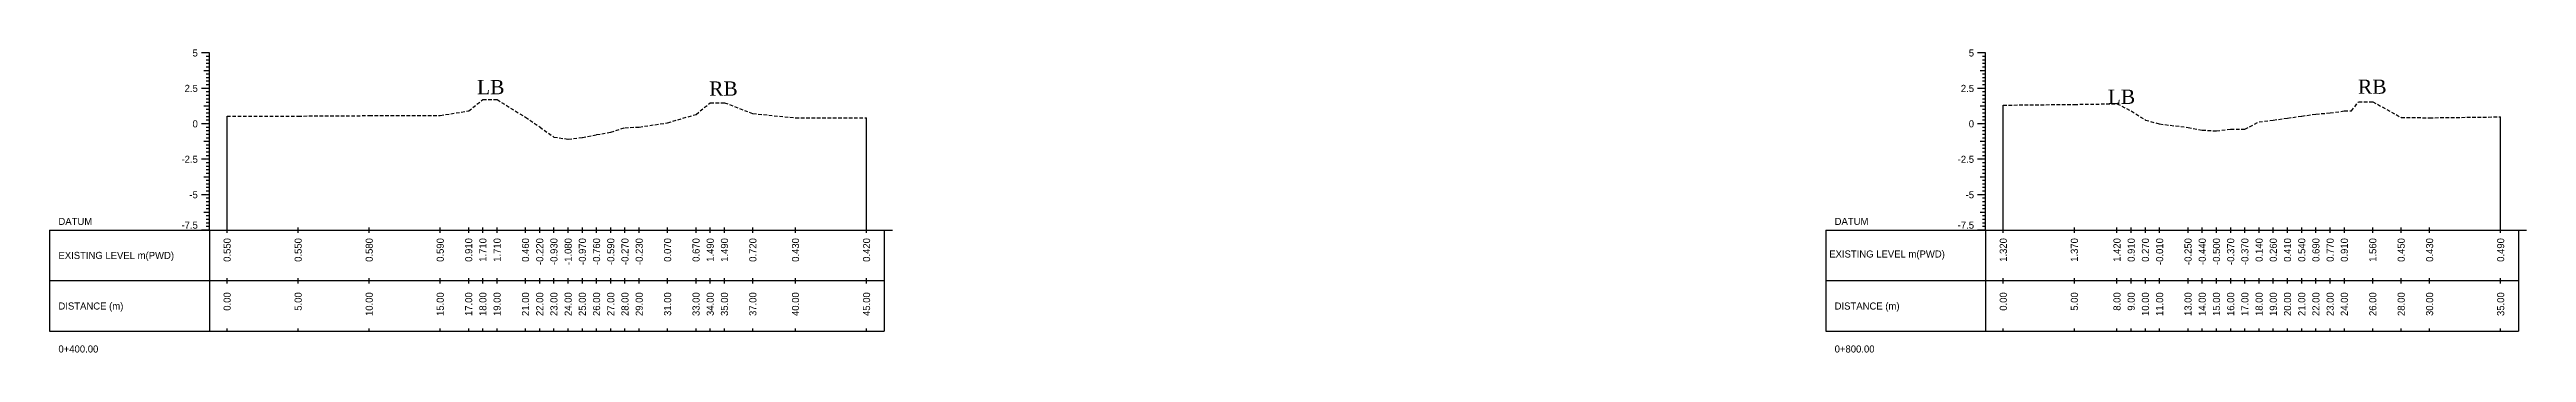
# Model space of a CAD drawing. Header units: inches. Extents: x -603 to 646, y -2572 to -1030.
# Drawn here: x 466.7 to 641, y -1088.4 to -1067.1 of the extents above; entities that cross this region are included whole.
import ezdxf
from ezdxf.enums import TextEntityAlignment as Align

# ---------------------------------------------------------------- set-up
doc = ezdxf.new("R2010")
doc.units = ezdxf.units.IN
doc.header["$MEASUREMENT"] = 0
doc.linetypes.add('HIDDEN', pattern=[0.375, 0.25, -0.125])
doc.layers.add('CS_Drawing', color=7, linetype='Continuous')
doc.layers.add('GL', color=3, linetype='HIDDEN')
doc.styles.add('romans', font='romans.shx')

msp = doc.modelspace()

# ---------------------------------------------------------------- linework, layer by layer
at = {"layer": 'CS_Drawing'}
for p, q in [((477.95, -1067.31), (477.39, -1067.31)), ((477.95, -1067.31), (477.56, -1067.31)), ((477.95, -1067.31), (477.73, -1067.31)), ((477.95, -1067.56), (477.73, -1067.56)), ((477.95, -1067.81), (477.73, -1067.81)), ((477.95, -1068.06), (477.73, -1068.06)), ((477.95, -1068.31), (477.73, -1068.31)), ((477.95, -1079.81), (477.95, -1067.31)), ((602.95, -1067.31), (602.39, -1067.31)), ((602.95, -1067.31), (602.56, -1067.31)), ((602.95, -1067.31), (602.73, -1067.31)), ((602.95, -1067.56), (602.73, -1067.56)), ((602.95, -1067.81), (602.73, -1067.81)), ((602.95, -1068.06), (602.73, -1068.06)), ((602.95, -1068.31), (602.73, -1068.31)), ((602.95, -1079.81), (602.95, -1067.31)), ((477.95, -1069.81), (477.39, -1069.81)), ((477.95, -1068.56), (477.56, -1068.56)), ((477.95, -1069.81), (477.56, -1069.81)), ((477.95, -1068.56), (477.73, -1068.56)), ((477.95, -1068.81), (477.73, -1068.81)), ((477.95, -1069.06), (477.73, -1069.06)), ((477.95, -1069.31), (477.73, -1069.31)), ((477.95, -1069.56), (477.73, -1069.56)), ((477.95, -1069.81), (477.73, -1069.81)), ((477.95, -1070.06), (477.73, -1070.06)), ((602.95, -1069.81), (602.39, -1069.81)), ((602.95, -1068.56), (602.56, -1068.56)), ((602.95, -1069.81), (602.56, -1069.81)), ((602.95, -1068.56), (602.73, -1068.56)), ((602.95, -1068.81), (602.73, -1068.81)), ((602.95, -1069.06), (602.73, -1069.06)), ((602.95, -1069.31), (602.73, -1069.31)), ((602.95, -1069.56), (602.73, -1069.56)), ((602.95, -1069.81), (602.73, -1069.81)), ((602.95, -1070.06), (602.73, -1070.06)), ((477.95, -1071.06), (477.56, -1071.06)), ((477.95, -1070.31), (477.73, -1070.31)), ((477.95, -1070.56), (477.73, -1070.56)), ((477.95, -1070.81), (477.73, -1070.81)), ((477.95, -1071.06), (477.73, -1071.06)), ((477.95, -1071.31), (477.73, -1071.31)), ((477.95, -1071.56), (477.73, -1071.56)), ((477.95, -1071.81), (477.73, -1071.81)), ((479.2, -1079.81), (479.2, -1071.76)), ((524.2, -1079.81), (524.2, -1071.89)), ((602.95, -1071.06), (602.56, -1071.06)), ((602.95, -1070.31), (602.73, -1070.31)), ((602.95, -1070.56), (602.73, -1070.56)), ((602.95, -1070.81), (602.73, -1070.81)), ((602.95, -1071.06), (602.73, -1071.06)), ((602.95, -1071.31), (602.73, -1071.31)), ((602.95, -1071.56), (602.73, -1071.56)), ((602.95, -1071.81), (602.73, -1071.81)), ((604.2, -1079.81), (604.2, -1070.99)), ((639.2, -1079.81), (639.2, -1071.82)), ((477.95, -1072.31), (477.39, -1072.31)), ((477.95, -1072.31), (477.56, -1072.31)), ((477.95, -1073.56), (477.56, -1073.56)), ((477.95, -1072.06), (477.73, -1072.06)), ((477.95, -1072.31), (477.73, -1072.31)), ((477.95, -1072.56), (477.73, -1072.56)), ((477.95, -1072.81), (477.73, -1072.81)), ((477.95, -1073.06), (477.73, -1073.06)), ((477.95, -1073.31), (477.73, -1073.31)), ((477.95, -1073.56), (477.73, -1073.56)), ((602.95, -1072.31), (602.39, -1072.31)), ((602.95, -1072.31), (602.56, -1072.31)), ((602.95, -1073.56), (602.56, -1073.56)), ((602.95, -1072.06), (602.73, -1072.06)), ((602.95, -1072.31), (602.73, -1072.31)), ((602.95, -1072.56), (602.73, -1072.56)), ((602.95, -1072.81), (602.73, -1072.81)), ((602.95, -1073.06), (602.73, -1073.06)), ((602.95, -1073.31), (602.73, -1073.31)), ((602.95, -1073.56), (602.73, -1073.56)), ((477.95, -1074.81), (477.39, -1074.81)), ((477.95, -1074.81), (477.56, -1074.81)), ((477.95, -1073.81), (477.73, -1073.81)), ((477.95, -1074.06), (477.73, -1074.06)), ((477.95, -1074.31), (477.73, -1074.31)), ((477.95, -1074.56), (477.73, -1074.56)), ((477.95, -1074.81), (477.73, -1074.81)), ((477.95, -1075.06), (477.73, -1075.06)), ((477.95, -1075.31), (477.73, -1075.31)), ((602.95, -1074.81), (602.39, -1074.81)), ((602.95, -1074.81), (602.56, -1074.81)), ((602.95, -1073.81), (602.73, -1073.81)), ((602.95, -1074.06), (602.73, -1074.06)), ((602.95, -1074.31), (602.73, -1074.31)), ((602.95, -1074.56), (602.73, -1074.56)), ((602.95, -1074.81), (602.73, -1074.81)), ((602.95, -1075.06), (602.73, -1075.06)), ((602.95, -1075.31), (602.73, -1075.31)), ((477.95, -1076.06), (477.56, -1076.06)), ((477.95, -1075.56), (477.73, -1075.56)), ((477.95, -1075.81), (477.73, -1075.81)), ((477.95, -1076.06), (477.73, -1076.06)), ((477.95, -1076.31), (477.73, -1076.31)), ((477.95, -1076.56), (477.73, -1076.56)), ((477.95, -1076.81), (477.73, -1076.81)), ((477.95, -1077.06), (477.73, -1077.06)), ((602.95, -1076.06), (602.56, -1076.06)), ((602.95, -1075.56), (602.73, -1075.56)), ((602.95, -1075.81), (602.73, -1075.81)), ((602.95, -1076.06), (602.73, -1076.06)), ((602.95, -1076.31), (602.73, -1076.31)), ((602.95, -1076.56), (602.73, -1076.56)), ((602.95, -1076.81), (602.73, -1076.81)), ((602.95, -1077.06), (602.73, -1077.06)), ((477.95, -1077.31), (477.39, -1077.31)), ((477.95, -1077.31), (477.56, -1077.31)), ((477.95, -1078.56), (477.56, -1078.56)), ((477.95, -1077.31), (477.73, -1077.31)), ((477.95, -1077.56), (477.73, -1077.56)), ((477.95, -1077.81), (477.73, -1077.81)), ((477.95, -1078.06), (477.73, -1078.06)), ((477.95, -1078.31), (477.73, -1078.31)), ((477.95, -1078.56), (477.73, -1078.56)), ((477.95, -1078.81), (477.73, -1078.81)), ((602.95, -1077.31), (602.39, -1077.31)), ((602.95, -1077.31), (602.56, -1077.31)), ((602.95, -1078.56), (602.56, -1078.56)), ((602.95, -1077.31), (602.73, -1077.31)), ((602.95, -1077.56), (602.73, -1077.56)), ((602.95, -1077.81), (602.73, -1077.81)), ((602.95, -1078.06), (602.73, -1078.06)), ((602.95, -1078.31), (602.73, -1078.31)), ((602.95, -1078.56), (602.73, -1078.56)), ((602.95, -1078.81), (602.73, -1078.81)), ((466.7, -1079.81), (477.95, -1079.81)), ((466.7, -1079.81), (466.7, -1086.94)), ((477.95, -1079.81), (477.39, -1079.81)), ((477.95, -1079.81), (477.56, -1079.81)), ((477.95, -1079.06), (477.73, -1079.06)), ((477.95, -1079.31), (477.73, -1079.31)), ((477.95, -1079.56), (477.73, -1079.56)), ((477.95, -1079.81), (477.73, -1079.81)), ((477.95, -1079.81), (525.45, -1079.81)), ((477.95, -1079.81), (477.95, -1086.94)), ((479.2, -1080), (479.2, -1079.62)), ((484.2, -1080), (484.2, -1079.62)), ((489.2, -1080), (489.2, -1079.62)), ((494.2, -1080), (494.2, -1079.62)), ((496.2, -1080), (496.2, -1079.62)), ((497.2, -1080), (497.2, -1079.62)), ((498.2, -1080), (498.2, -1079.62)), ((500.2, -1080), (500.2, -1079.62)), ((501.2, -1080), (501.2, -1079.62)), ((502.2, -1080), (502.2, -1079.62)), ((503.2, -1080), (503.2, -1079.62)), ((504.2, -1080), (504.2, -1079.62)), ((505.2, -1080), (505.2, -1079.62)), ((506.2, -1080), (506.2, -1079.62)), ((507.2, -1080), (507.2, -1079.62)), ((508.2, -1080), (508.2, -1079.62)), ((510.2, -1080), (510.2, -1079.62)), ((512.2, -1080), (512.2, -1079.62)), ((513.2, -1080), (513.2, -1079.62)), ((514.2, -1080), (514.2, -1079.62)), ((516.2, -1080), (516.2, -1079.62)), ((519.2, -1080), (519.2, -1079.62)), ((524.2, -1080), (524.2, -1079.62)), ((525.45, -1079.81), (526.02, -1079.81)), ((525.45, -1079.81), (525.85, -1079.81)), ((525.45, -1079.81), (525.68, -1079.81)), ((525.45, -1079.81), (525.45, -1086.94)), ((591.7, -1079.81), (602.95, -1079.81)), ((591.7, -1079.81), (591.7, -1086.94)), ((602.95, -1079.81), (602.39, -1079.81)), ((602.95, -1079.81), (602.56, -1079.81)), ((602.95, -1079.06), (602.73, -1079.06)), ((602.95, -1079.31), (602.73, -1079.31)), ((602.95, -1079.56), (602.73, -1079.56)), ((602.95, -1079.81), (602.73, -1079.81)), ((602.95, -1079.81), (640.45, -1079.81)), ((602.95, -1079.81), (602.95, -1086.94)), ((604.2, -1080), (604.2, -1079.62)), ((609.2, -1080), (609.2, -1079.62)), ((612.2, -1080), (612.2, -1079.62)), ((613.2, -1080), (613.2, -1079.62)), ((614.2, -1080), (614.2, -1079.62)), ((615.2, -1080), (615.2, -1079.62)), ((617.2, -1080), (617.2, -1079.62)), ((618.2, -1080), (618.2, -1079.62)), ((619.2, -1080), (619.2, -1079.62)), ((620.2, -1080), (620.2, -1079.62)), ((621.2, -1080), (621.2, -1079.62)), ((622.2, -1080), (622.2, -1079.62)), ((623.2, -1080), (623.2, -1079.62)), ((624.2, -1080), (624.2, -1079.62)), ((625.2, -1080), (625.2, -1079.62)), ((626.2, -1080), (626.2, -1079.62)), ((627.2, -1080), (627.2, -1079.62)), ((628.2, -1080), (628.2, -1079.62)), ((630.2, -1080), (630.2, -1079.62)), ((632.2, -1080), (632.2, -1079.62)), ((634.2, -1080), (634.2, -1079.62)), ((639.2, -1080), (639.2, -1079.62)), ((640.45, -1079.81), (641.02, -1079.81)), ((640.45, -1079.81), (640.85, -1079.81)), ((640.45, -1079.81), (640.68, -1079.81)), ((640.45, -1079.81), (640.45, -1086.94)), ((466.7, -1083.37), (477.95, -1083.37)), ((477.95, -1083.37), (525.45, -1083.37)), ((477.95, -1083.37), (525.45, -1083.37)), ((479.2, -1083.56), (479.2, -1083.19)), ((484.2, -1083.56), (484.2, -1083.19)), ((489.2, -1083.56), (489.2, -1083.19)), ((494.2, -1083.56), (494.2, -1083.19)), ((496.2, -1083.56), (496.2, -1083.19)), ((497.2, -1083.56), (497.2, -1083.19)), ((498.2, -1083.56), (498.2, -1083.19)), ((500.2, -1083.56), (500.2, -1083.19)), ((501.2, -1083.56), (501.2, -1083.19)), ((502.2, -1083.56), (502.2, -1083.19)), ((503.2, -1083.56), (503.2, -1083.19)), ((504.2, -1083.56), (504.2, -1083.19)), ((505.2, -1083.56), (505.2, -1083.19)), ((506.2, -1083.56), (506.2, -1083.19)), ((507.2, -1083.56), (507.2, -1083.19)), ((508.2, -1083.56), (508.2, -1083.19)), ((510.2, -1083.56), (510.2, -1083.19)), ((512.2, -1083.56), (512.2, -1083.19)), ((513.2, -1083.56), (513.2, -1083.19)), ((514.2, -1083.56), (514.2, -1083.19)), ((516.2, -1083.56), (516.2, -1083.19)), ((519.2, -1083.56), (519.2, -1083.19)), ((524.2, -1083.56), (524.2, -1083.19)), ((591.7, -1083.37), (602.95, -1083.37)), ((602.95, -1083.37), (640.45, -1083.37)), ((602.95, -1083.37), (640.45, -1083.37)), ((604.2, -1083.56), (604.2, -1083.19)), ((609.2, -1083.56), (609.2, -1083.19)), ((612.2, -1083.56), (612.2, -1083.19)), ((613.2, -1083.56), (613.2, -1083.19)), ((614.2, -1083.56), (614.2, -1083.19)), ((615.2, -1083.56), (615.2, -1083.19)), ((617.2, -1083.56), (617.2, -1083.19)), ((618.2, -1083.56), (618.2, -1083.19)), ((619.2, -1083.56), (619.2, -1083.19)), ((620.2, -1083.56), (620.2, -1083.19)), ((621.2, -1083.56), (621.2, -1083.19)), ((622.2, -1083.56), (622.2, -1083.19)), ((623.2, -1083.56), (623.2, -1083.19)), ((624.2, -1083.56), (624.2, -1083.19)), ((625.2, -1083.56), (625.2, -1083.19)), ((626.2, -1083.56), (626.2, -1083.19)), ((627.2, -1083.56), (627.2, -1083.19)), ((628.2, -1083.56), (628.2, -1083.19)), ((630.2, -1083.56), (630.2, -1083.19)), ((632.2, -1083.56), (632.2, -1083.19)), ((634.2, -1083.56), (634.2, -1083.19)), ((639.2, -1083.56), (639.2, -1083.19)), ((466.7, -1086.94), (477.95, -1086.94)), ((477.95, -1086.94), (525.45, -1086.94)), ((479.2, -1086.94), (479.2, -1086.75)), ((484.2, -1086.94), (484.2, -1086.75)), ((489.2, -1086.94), (489.2, -1086.75)), ((494.2, -1086.94), (494.2, -1086.75)), ((496.2, -1086.94), (496.2, -1086.75)), ((497.2, -1086.94), (497.2, -1086.75)), ((498.2, -1086.94), (498.2, -1086.75)), ((500.2, -1086.94), (500.2, -1086.75)), ((501.2, -1086.94), (501.2, -1086.75)), ((502.2, -1086.94), (502.2, -1086.75)), ((503.2, -1086.94), (503.2, -1086.75)), ((504.2, -1086.94), (504.2, -1086.75)), ((505.2, -1086.94), (505.2, -1086.75)), ((506.2, -1086.94), (506.2, -1086.75)), ((507.2, -1086.94), (507.2, -1086.75)), ((508.2, -1086.94), (508.2, -1086.75)), ((510.2, -1086.94), (510.2, -1086.75)), ((512.2, -1086.94), (512.2, -1086.75)), ((513.2, -1086.94), (513.2, -1086.75)), ((514.2, -1086.94), (514.2, -1086.75)), ((516.2, -1086.94), (516.2, -1086.75)), ((519.2, -1086.94), (519.2, -1086.75)), ((524.2, -1086.94), (524.2, -1086.75)), ((591.7, -1086.94), (602.95, -1086.94)), ((602.95, -1086.94), (640.45, -1086.94)), ((604.2, -1086.94), (604.2, -1086.75)), ((609.2, -1086.94), (609.2, -1086.75)), ((612.2, -1086.94), (612.2, -1086.75)), ((613.2, -1086.94), (613.2, -1086.75)), ((614.2, -1086.94), (614.2, -1086.75)), ((615.2, -1086.94), (615.2, -1086.75)), ((617.2, -1086.94), (617.2, -1086.75)), ((618.2, -1086.94), (618.2, -1086.75)), ((619.2, -1086.94), (619.2, -1086.75)), ((620.2, -1086.94), (620.2, -1086.75)), ((621.2, -1086.94), (621.2, -1086.75)), ((622.2, -1086.94), (622.2, -1086.75)), ((623.2, -1086.94), (623.2, -1086.75)), ((624.2, -1086.94), (624.2, -1086.75)), ((625.2, -1086.94), (625.2, -1086.75)), ((626.2, -1086.94), (626.2, -1086.75)), ((627.2, -1086.94), (627.2, -1086.75)), ((628.2, -1086.94), (628.2, -1086.75)), ((630.2, -1086.94), (630.2, -1086.75)), ((632.2, -1086.94), (632.2, -1086.75)), ((634.2, -1086.94), (634.2, -1086.75)), ((639.2, -1086.94), (639.2, -1086.75))]:
    msp.add_line(p, q, dxfattribs=at)
at = {"layer": 'GL'}
for points in [[(479.2, -1071.76), (484.2, -1071.76), (489.2, -1071.73), (494.2, -1071.72), (496.2, -1071.4), (497.2, -1070.6), (498.2, -1070.6), (500.2, -1071.85), (501.2, -1072.53), (502.2, -1073.24), (503.2, -1073.39), (504.2, -1073.28), (505.2, -1073.07), (506.2, -1072.9), (507.2, -1072.58), (508.2, -1072.54), (510.2, -1072.24), (512.2, -1071.64), (513.2, -1070.82), (514.2, -1070.82), (516.2, -1071.59), (519.2, -1071.88), (524.2, -1071.89)], [(604.2, -1070.99), (609.2, -1070.94), (612.2, -1070.89), (613.2, -1071.4), (614.2, -1072.04), (615.2, -1072.32), (617.2, -1072.56), (618.2, -1072.75), (619.2, -1072.81), (620.2, -1072.68), (621.2, -1072.68), (622.2, -1072.17), (623.2, -1072.05), (624.2, -1071.9), (625.2, -1071.77), (626.2, -1071.62), (627.2, -1071.54), (628.2, -1071.4), (628.7, -1071.4), (629.2, -1070.76), (630.2, -1070.75), (632.2, -1071.86), (634.2, -1071.88), (639.2, -1071.82)]]:
    msp.add_lwpolyline(points, dxfattribs=at)

# ---------------------------------------------------------------- texts
at = {"char_height": 1, "width": 4.1943, "attachment_point": 1, "style": 'romans'}
for s, insert in [('{\\fTimes New Roman|b0|i0|c0|p18;LB}', (496.79, -1069.22)), ('{\\fTimes New Roman|b0|i0|c0|p18;RB}', (513.12, -1069.32)), ('{\\fTimes New Roman|b0|i0|c0|p18;LB}', (611.55, -1069.9)), ('{\\fTimes New Roman|b0|i0|c0|p18;RB}', (629.16, -1069.19))]:
    msp.add_mtext(s, dxfattribs=dict(at, insert=insert))
at = {"layer": 'CS_Drawing'}
for s, p in [('5', (477.14, -1067.31)), ('5', (602.14, -1067.31)), ('2.5', (477.14, -1069.81)), ('2.5', (602.14, -1069.81)), ('0', (477.14, -1072.31)), ('0', (602.14, -1072.31)), ('-2.5', (477.14, -1074.81)), ('-2.5', (602.14, -1074.81)), ('-5', (477.14, -1077.31)), ('-5', (602.14, -1077.31))]:
    msp.add_text(s, height=0.5, dxfattribs=at).set_placement(p, align=Align.MIDDLE_RIGHT)
for s, p in [('DATUM', (467.33, -1079.19)), ('DATUM', (592.33, -1079.19)), ('EXISTING LEVEL m(PWD)', (467.33, -1081.59)), ('EXISTING LEVEL m(PWD)', (591.95, -1081.49)), ('DISTANCE (m)', (467.33, -1085.16)), ('DISTANCE (m)', (592.33, -1085.16)), ('0+400.00', (467.33, -1088.19)), ('0+800.00', (592.33, -1088.19))]:
    msp.add_text(s, height=0.5, dxfattribs=at).set_placement(p, align=Align.MIDDLE_LEFT)
for p in [(477.14, -1079.7), (602.14, -1079.7)]:
    msp.add_text('-7.5', height=0.5, dxfattribs=at).set_placement(p, align=Align.RIGHT)
for s, p in [('0.550', (479.2, -1080.37)), ('0.550', (484.2, -1080.37)), ('0.580', (489.2, -1080.37)), ('0.590', (494.2, -1080.37)), ('0.910', (496.2, -1080.37)), ('1.710', (497.2, -1080.37)), ('1.710', (498.2, -1080.37)), ('0.460', (500.2, -1080.37)), ('-0.220', (501.2, -1080.37)), ('-0.930', (502.2, -1080.37)), ('-1.080', (503.2, -1080.37)), ('-0.970', (504.2, -1080.37)), ('-0.760', (505.2, -1080.37)), ('-0.590', (506.2, -1080.37)), ('-0.270', (507.2, -1080.37)), ('-0.230', (508.2, -1080.37)), ('0.070', (510.2, -1080.37)), ('0.670', (512.2, -1080.37)), ('1.490', (513.2, -1080.37)), ('1.490', (514.2, -1080.37)), ('0.720', (516.2, -1080.37)), ('0.430', (519.2, -1080.37)), ('0.420', (524.2, -1080.37)), ('1.320', (604.2, -1080.37)), ('1.370', (609.2, -1080.37)), ('1.420', (612.2, -1080.37)), ('0.910', (613.2, -1080.37)), ('0.270', (614.2, -1080.37)), ('-0.010', (615.2, -1080.37)), ('-0.250', (617.2, -1080.37)), ('-0.440', (618.2, -1080.37)), ('-0.500', (619.2, -1080.37)), ('-0.370', (620.2, -1080.37)), ('-0.370', (621.2, -1080.37)), ('0.140', (622.2, -1080.37)), ('0.260', (623.2, -1080.37)), ('0.410', (624.2, -1080.37)), ('0.540', (625.2, -1080.37)), ('0.690', (626.2, -1080.37)), ('0.770', (627.2, -1080.37)), ('0.910', (628.2, -1080.37)), ('1.560', (630.2, -1080.37)), ('0.450', (632.2, -1080.37)), ('0.430', (634.2, -1080.37)), ('0.490', (639.2, -1080.37)), ('0.00', (479.2, -1084.19)), ('5.00', (484.2, -1084.19)), ('10.00', (489.2, -1084.19)), ('15.00', (494.2, -1084.19)), ('17.00', (496.2, -1084.19)), ('18.00', (497.2, -1084.19)), ('19.00', (498.2, -1084.19)), ('21.00', (500.2, -1084.19)), ('22.00', (501.2, -1084.19)), ('23.00', (502.2, -1084.19)), ('24.00', (503.2, -1084.19)), ('25.00', (504.2, -1084.19)), ('26.00', (505.2, -1084.19)), ('27.00', (506.2, -1084.19)), ('28.00', (507.2, -1084.19)), ('29.00', (508.2, -1084.19)), ('31.00', (510.2, -1084.19)), ('33.00', (512.2, -1084.19)), ('34.00', (513.2, -1084.19)), ('35.00', (514.2, -1084.19)), ('37.00', (516.2, -1084.19)), ('40.00', (519.2, -1084.19)), ('45.00', (524.2, -1084.19)), ('0.00', (604.2, -1084.19)), ('5.00', (609.2, -1084.19)), ('8.00', (612.2, -1084.19)), ('9.00', (613.2, -1084.19)), ('10.00', (614.2, -1084.19)), ('11.00', (615.2, -1084.19)), ('13.00', (617.2, -1084.19)), ('14.00', (618.2, -1084.19)), ('15.00', (619.2, -1084.19)), ('16.00', (620.2, -1084.19)), ('17.00', (621.2, -1084.19)), ('18.00', (622.2, -1084.19)), ('19.00', (623.2, -1084.19)), ('20.00', (624.2, -1084.19)), ('21.00', (625.2, -1084.19)), ('22.00', (626.2, -1084.19)), ('23.00', (627.2, -1084.19)), ('24.00', (628.2, -1084.19)), ('26.00', (630.2, -1084.19)), ('28.00', (632.2, -1084.19)), ('30.00', (634.2, -1084.19)), ('35.00', (639.2, -1084.19))]:
    msp.add_text(s, height=0.5, rotation=90, dxfattribs=at).set_placement(p, align=Align.MIDDLE_RIGHT)

doc.saveas('drawing.dxf')
